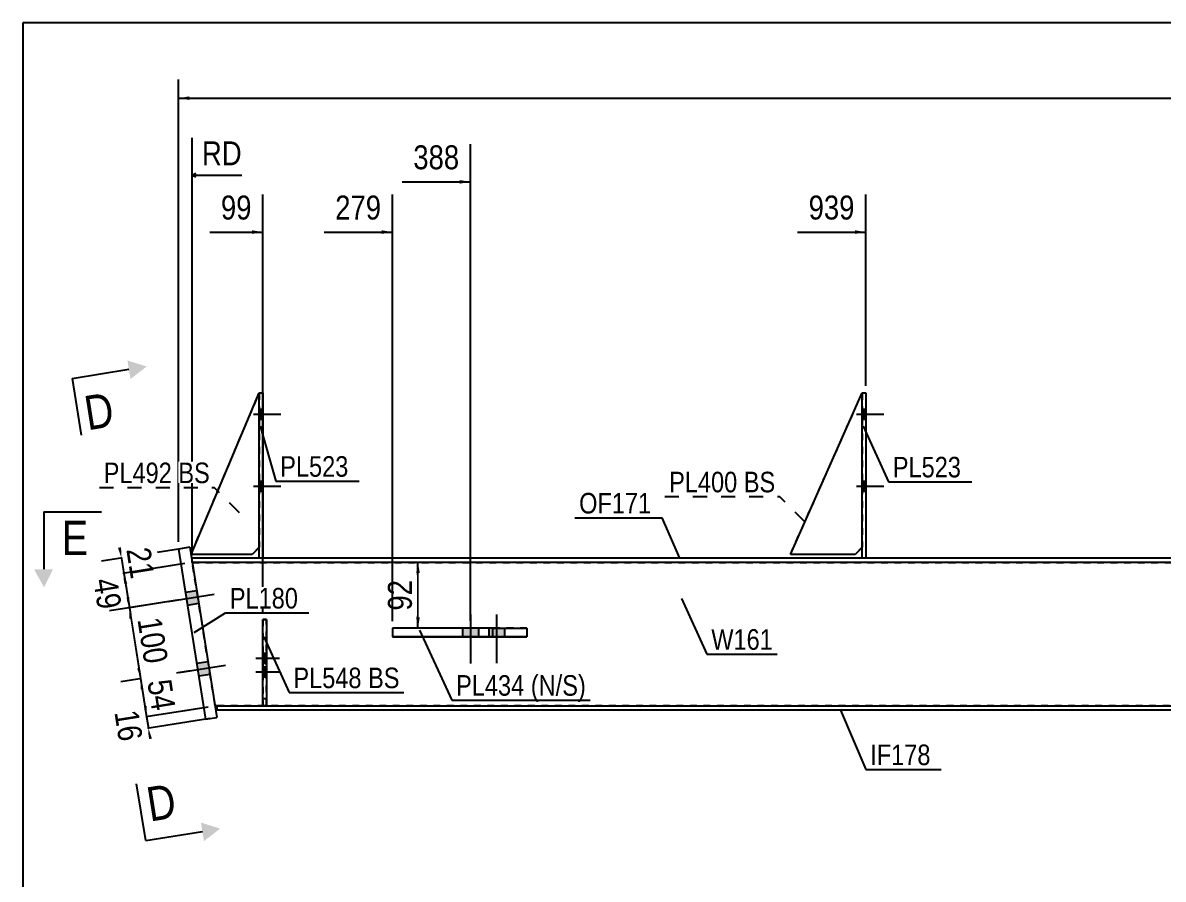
# Model space of a CAD drawing. Header units: millimetres. Extents: x -26 to 376, y -192 to 85.
# Drawn here: x -23.6 to 135.3, y -34.1 to 85.2 of the extents above; entities that cross this region are included whole.
import ezdxf

# ---------------------------------------------------------------- set-up
doc = ezdxf.new("R2010")
doc.units = ezdxf.units.MM
doc.linetypes.add('DXK_LINE_DOT1', pattern=[1.8814, 0.9407, -0.9407])
doc.linetypes.add('DXK_LINE_DOT2', pattern=[3.9198, 1.9599, -1.9599])
doc.styles.add('Arial Narrow', font='ARIALN.TTF', dxfattribs={"height": 0.2})

# ---------------------------------------------------------------- blocks, each defined once
blk = doc.blocks.new('Unknown-626819622-1211')
at = {"color": 5, "linetype": 'Continuous'}
for p, q in [((376.39, 85.18), (-23.61, 85.18)), ((-23.61, 85.18), (-23.61, -191.82))]:
    blk.add_line(p, q, dxfattribs=at)
blk = doc.blocks.new('Bolt-626819622-1945 - 1912')
at = {"linetype": 'Continuous'}
for points in [[(39.85, 0.82), (37.65, 0.82), (37.65, -0.38), (39.85, -0.38)], [(43.5, 0.82), (41.3, 0.82), (41.3, -0.38), (43.5, -0.38)]]:
    blk.add_hatch(color=3, dxfattribs=at).paths.add_polyline_path(points)
at = {"color": 3, "linetype": 'Continuous'}
for p, q in [((38.75, 2.72), (38.75, -4.08)), ((42.4, 2.73), (42.4, -4.07)), ((37.65, 0.82), (37.65, -0.38)), ((39.85, 0.82), (39.85, -0.38)), ((41.3, 0.82), (41.3, -0.38)), ((43.5, 0.82), (43.5, -0.38))]:
    blk.add_line(p, q, dxfattribs=at)
blk = doc.blocks.new('Part-626819622-1951 - 1912')
at = {"color": 2, "linetype": 'Continuous'}
for p, q in [((-0.33, 12.1), (-1.91, 11.85)), ((-1.91, 11.85), (1.85, -11.85)), ((-0.33, 12.1), (3.43, -11.6)), ((1.85, -11.85), (3.43, -11.6))]:
    blk.add_line(p, q, dxfattribs=at)
blk = doc.blocks.new('Part-626819622-1956 - 1912')
at = {"color": 2, "linetype": 'Continuous'}
for p, q in [((9.32, 10.6), (0, 10.6)), ((0, 10), (0, 10.6)), ((354.37, 10), (0, 10)), ((93.32, 10.6), (9.82, 10.6)), ((177.32, 10.6), (93.82, 10.6))]:
    blk.add_line(p, q, dxfattribs=at)
at = {"color": 7, "linetype": 'DXK_LINE_DOT1'}
for p, q in [((9.82, 10.6), (9.32, 10.6)), ((93.82, 10.6), (93.32, 10.6))]:
    blk.add_line(p, q, dxfattribs=at)
blk = doc.blocks.new('Part-626819622-1961 - 1912')
at = {"color": 2, "linetype": 'Continuous'}
for p, q in [((3.48, -10.6), (3.48, -10)), ((3.48, -10), (152.21, -10)), ((152.21, -10.6), (3.48, -10.6))]:
    blk.add_line(p, q, dxfattribs=at)
at = {"color": 7, "linetype": 'DXK_LINE_DOT1'}
blk.add_line((152.21, -10), (152.21, -10.6), dxfattribs=at)
blk = doc.blocks.new('Bolt-626819622-2080 - 1912')
at = {"linetype": 'Continuous'}
for points in [[(-0.96, 5.83), (-0.67, 4.05), (0.91, 4.3), (0.62, 6.08)], [(-0.96, 5.83), (-0.67, 4.05), (0.91, 4.3), (0.62, 6.08)], [(0.61, -4.05), (0.9, -5.83), (2.48, -5.58), (2.19, -3.8)], [(0.61, -4.05), (0.9, -5.83), (2.48, -5.58), (2.19, -3.8)]]:
    blk.add_hatch(color=3, dxfattribs=at).paths.add_polyline_path(points)
at = {"color": 3, "linetype": 'Continuous'}
for p, q in [((-3.38, 4.53), (3.04, 5.55)), ((-3.38, 4.53), (3.04, 5.55)), ((-0.96, 5.83), (0.62, 6.08)), ((-0.96, 5.83), (0.62, 6.08)), ((-0.67, 4.05), (0.91, 4.3)), ((-0.67, 4.05), (0.91, 4.3)), ((-1.81, -5.35), (4.61, -4.33)), ((-1.81, -5.35), (4.61, -4.33)), ((0.61, -4.05), (2.19, -3.8)), ((0.61, -4.05), (2.19, -3.8)), ((0.9, -5.83), (2.48, -5.58)), ((0.9, -5.83), (2.48, -5.58))]:
    blk.add_line(p, q, dxfattribs=at)
blk = doc.blocks.new('Part-626819622-2085 - 1912')
at = {"color": 7, "linetype": 'DXK_LINE_DOT1'}
for p, q in [((3.18, -10), (0, 10)), ((0, 10), (354.37, 10)), ((354.37, -10), (3.48, -10))]:
    blk.add_line(p, q, dxfattribs=at)
at = {"color": 2, "linetype": 'Continuous'}
blk.add_line((3.48, -10), (3.18, -10), dxfattribs=at)
blk = doc.blocks.new('Part-626819622-2112 - 1912')
at = {"color": 2, "linetype": 'Continuous'}
for p, q in [((41.85, 0.83), (27.88, 0.82)), ((27.88, 0.82), (27.88, -0.38)), ((41.85, -0.37), (41.85, 0.83)), ((41.85, 0.83), (46.61, 0.82)), ((46.61, 0.82), (46.61, -0.38)), ((41.85, -0.37), (27.88, -0.38)), ((27.88, -0.38), (46.61, -0.38)), ((27.88, -0.38), (27.88, -0.38)), ((27.88, -0.38), (27.88, -0.38)), ((46.61, -0.38), (41.85, -0.37)), ((46.61, -0.38), (46.61, -0.38)), ((46.61, -0.38), (46.61, -0.38))]:
    blk.add_line(p, q, dxfattribs=at)
at = {"color": 7, "linetype": 'DXK_LINE_DOT1'}
blk.add_line((46.61, 0.82), (27.88, 0.82), dxfattribs=at)
blk = doc.blocks.new('Part-626819622-8197 - 1912')
at = {"color": 2, "linetype": 'Continuous'}
for p, q in [((83.32, 11.1), (93.32, 33.6)), ((93.32, 12.1), (92.32, 11.1)), ((92.32, 11.1), (83.32, 11.1))]:
    blk.add_line(p, q, dxfattribs=at)
blk = doc.blocks.new('Part-626819622-6109 - 1912')
at = {"color": 2, "linetype": 'Continuous'}
for p, q in [((93.32, 10.6), (93.32, 33.6)), ((93.32, 33.6), (93.82, 33.6)), ((93.82, 33.6), (93.82, 10.6)), ((93.82, 10.6), (93.32, 10.6))]:
    blk.add_line(p, q, dxfattribs=at)
blk = doc.blocks.new('Part-626819622-6110 - 1912')
at = {"color": 7, "linetype": 'DXK_LINE_DOT1'}
for p, q in [((83.32, 11.1), (93.32, 33.6)), ((93.32, 33.6), (93.32, 12.1)), ((93.32, 12.1), (92.32, 11.1)), ((92.32, 11.1), (83.32, 11.1))]:
    blk.add_line(p, q, dxfattribs=at)
blk = doc.blocks.new('Part-626819622-6111 - 1912')
at = {"color": 2, "linetype": 'Continuous'}
for p, q in [((9.32, 10.6), (9.32, 33.6)), ((9.32, 33.6), (9.82, 33.6)), ((9.82, 33.6), (9.82, 10.6)), ((9.82, 10.6), (9.32, 10.6))]:
    blk.add_line(p, q, dxfattribs=at)
blk = doc.blocks.new('Part-626819622-6112 - 1912')
at = {"color": 7, "linetype": 'DXK_LINE_DOT1'}
for p, q in [((-0.18, 11.1), (9.32, 33.6)), ((9.32, 33.6), (9.32, 12.1)), ((9.32, 12.1), (8.32, 11.1)), ((8.32, 11.1), (-0.18, 11.1))]:
    blk.add_line(p, q, dxfattribs=at)
blk = doc.blocks.new('Part-626819622-6113 - 1912')
at = {"color": 2, "linetype": 'Continuous'}
for p, q in [((9.82, -9.97), (9.82, 2.03)), ((9.82, 2.03), (10.32, 2.03)), ((10.32, 2.03), (10.32, -9.97)), ((10.32, -9.97), (9.82, -9.97))]:
    blk.add_line(p, q, dxfattribs=at)
at = {"color": 7, "linetype": 'DXK_LINE_DOT1'}
blk.add_line((9.82, -8.97), (10.32, -8.97), dxfattribs=at)
blk = doc.blocks.new('Part-626819622-6116 - 1912')
at = {"color": 7, "linetype": 'DXK_LINE_DOT1'}
for p, q in [((9.82, 2.03), (9.82, -9.97)), ((10.32, 2.03), (9.82, 2.03)), ((10.32, -9.97), (10.32, 2.03)), ((9.82, -9.97), (10.32, -9.97))]:
    blk.add_line(p, q, dxfattribs=at)
blk = doc.blocks.new('Bolt-626819622-6136 - 1912')
at = {"linetype": 'Continuous'}
for points in [[(93.82, 29.93), (93.82, 31.33), (93.32, 31.33), (93.32, 29.93)], [(93.82, 29.93), (93.82, 31.33), (93.32, 31.33), (93.32, 29.93)], [(93.82, 29.93), (93.82, 31.33), (93.32, 31.33), (93.32, 29.93)], [(93.82, 19.93), (93.82, 21.33), (93.32, 21.33), (93.32, 19.93)], [(93.82, 19.93), (93.82, 21.33), (93.32, 21.33), (93.32, 19.93)], [(93.82, 19.93), (93.82, 21.33), (93.32, 21.33), (93.32, 19.93)]]:
    blk.add_hatch(color=3, dxfattribs=at).paths.add_polyline_path(points)
at = {"color": 3, "linetype": 'Continuous'}
for p, q in [((92.52, 30.63), (96.32, 30.63)), ((92.52, 30.63), (96.32, 30.63)), ((92.52, 30.63), (96.32, 30.63)), ((93.32, 31.33), (93.82, 31.33)), ((93.32, 31.33), (93.82, 31.33)), ((93.32, 31.33), (93.82, 31.33)), ((93.32, 29.93), (93.82, 29.93)), ((93.32, 29.93), (93.82, 29.93)), ((93.32, 29.93), (93.82, 29.93)), ((93.32, 21.33), (93.82, 21.33)), ((93.32, 21.33), (93.82, 21.33)), ((93.32, 21.33), (93.82, 21.33)), ((92.52, 20.63), (96.32, 20.63)), ((92.52, 20.63), (96.32, 20.63)), ((92.52, 20.63), (96.32, 20.63)), ((93.32, 19.93), (93.82, 19.93)), ((93.32, 19.93), (93.82, 19.93)), ((93.32, 19.93), (93.82, 19.93))]:
    blk.add_line(p, q, dxfattribs=at)
blk = doc.blocks.new('Bolt-626819622-6137 - 1912')
at = {"linetype": 'Continuous'}
for points in [[(9.82, 29.93), (9.82, 31.33), (9.32, 31.33), (9.32, 29.93)], [(9.82, 29.93), (9.82, 31.33), (9.32, 31.33), (9.32, 29.93)], [(9.82, 29.93), (9.82, 31.33), (9.32, 31.33), (9.32, 29.93)], [(9.82, 19.93), (9.82, 21.33), (9.32, 21.33), (9.32, 19.93)], [(9.82, 19.93), (9.82, 21.33), (9.32, 21.33), (9.32, 19.93)], [(9.82, 19.93), (9.82, 21.33), (9.32, 21.33), (9.32, 19.93)]]:
    blk.add_hatch(color=3, dxfattribs=at).paths.add_polyline_path(points)
at = {"color": 3, "linetype": 'Continuous'}
for p, q in [((8.52, 30.63), (12.32, 30.63)), ((8.52, 30.63), (12.32, 30.63)), ((8.52, 30.63), (12.32, 30.63)), ((9.32, 31.33), (9.82, 31.33)), ((9.32, 31.33), (9.82, 31.33)), ((9.32, 31.33), (9.82, 31.33)), ((9.32, 29.93), (9.82, 29.93)), ((9.32, 29.93), (9.82, 29.93)), ((9.32, 29.93), (9.82, 29.93)), ((9.32, 21.33), (9.82, 21.33)), ((9.32, 21.33), (9.82, 21.33)), ((9.32, 21.33), (9.82, 21.33)), ((8.52, 20.63), (12.32, 20.63)), ((8.52, 20.63), (12.32, 20.63)), ((8.52, 20.63), (12.32, 20.63)), ((9.32, 19.93), (9.82, 19.93)), ((9.32, 19.93), (9.82, 19.93)), ((9.32, 19.93), (9.82, 19.93))]:
    blk.add_line(p, q, dxfattribs=at)
blk = doc.blocks.new('Bolt-626819622-6138 - 1912')
at = {"linetype": 'Continuous'}
for points in [[(9.82, -2.66), (9.82, -4.06), (10.32, -4.06), (10.32, -2.66)], [(9.82, -4.57), (9.82, -5.97), (10.32, -5.97), (10.32, -4.57)]]:
    blk.add_hatch(color=3, dxfattribs=at).paths.add_polyline_path(points)
at = {"color": 3, "linetype": 'Continuous'}
for p, q in [((9.82, -2.66), (10.32, -2.66)), ((8.87, -3.36), (12.17, -3.36)), ((9.82, -4.06), (10.32, -4.06)), ((9.82, -4.57), (10.32, -4.57)), ((8.87, -5.27), (12.17, -5.27)), ((9.82, -5.97), (10.32, -5.97))]:
    blk.add_line(p, q, dxfattribs=at)
blk = doc.blocks.new('Bolt-626819622-6141 - 1912')
at = {"color": 3, "linetype": 'DXK_LINE_DOT2'}
for p, q in [((9.82, -2.66), (10.32, -2.66)), ((9.02, -3.36), (10.32, -3.36)), ((9.82, -4.06), (10.32, -4.06)), ((9.82, -4.57), (10.32, -4.57)), ((9.02, -5.27), (10.32, -5.27)), ((9.82, -5.97), (10.32, -5.97))]:
    blk.add_line(p, q, dxfattribs=at)
blk = doc.blocks.new('Part-626819622-8199 - 1912')
at = {"color": 2, "linetype": 'Continuous'}
for p, q in [((-0.18, 11.1), (9.32, 33.6)), ((9.32, 12.1), (8.32, 11.1)), ((8.32, 11.1), (-0.18, 11.1))]:
    blk.add_line(p, q, dxfattribs=at)
blk = doc.blocks.new('StraightDimension-626819622-7762 - 1912')
at = {"linetype": 'Continuous'}
blk.add_hatch(color=4, dxfattribs=at).paths.add_polyline_path([(37.25, 63.27), (38.75, 63.02), (37.25, 62.77)])
at = {"color": 4, "linetype": 'Continuous'}
for p, q in [((38.75, 1.83), (38.75, 68.27)), ((29.22, 63.02), (38.75, 63.02))]:
    blk.add_line(p, q, dxfattribs=at)
at = {"color": 0}
blk.add_wipeout([(37.88, 64.07), (37.88, 68.97), (30.09, 68.97), (30.09, 64.07)], dxfattribs=at)
at = {"color": 4, "style": 'Arial Narrow'}
blk.add_text('388', height=3.34, dxfattribs=at).set_placement((30.79, 64.77))
blk = doc.blocks.new('StraightDimension-626819622-2167 - 1912')
at = {"linetype": 'Continuous'}
for points in [[(-9.86, 12.11), (-9.87, 10.59), (-10.35, 12.03)], [(-9.55, 6.97), (-9.54, 8.49), (-9.06, 7.05)]]:
    blk.add_hatch(color=4, dxfattribs=at).paths.add_polyline_path(points)
at = {"color": 4, "linetype": 'Continuous'}
for p, q in [((-1.32, 11.95), (-12.64, 10.15)), ((-1.02, 9.84), (-12.3, 8.05)), ((-9.87, 10.59), (-9.54, 8.49))]:
    blk.add_line(p, q, dxfattribs=at)
at = {"color": 0}
blk.add_wipeout([(-9.11, 6.76), (-4.27, 7.53), (-5.16, 13.13), (-10, 12.36)], dxfattribs=at)
at = {"color": 4, "style": 'Arial Narrow'}
blk.add_text('21', height=3.34, rotation=-80.9647, dxfattribs=at).set_placement((-9.2, 11.78))
blk = doc.blocks.new('StraightDimension-626819622-2175 - 1912')
at = {"linetype": 'Continuous'}
for points in [[(-9.55, 6.97), (-9.54, 8.49), (-9.06, 7.05)], [(-8.76, 5.19), (-8.77, 3.67), (-9.25, 5.11)]]:
    blk.add_hatch(color=4, dxfattribs=at).paths.add_polyline_path(points)
at = {"color": 4, "linetype": 'Continuous'}
for p, q in [((-1.02, 9.84), (-12.11, 8.08)), ((-9.54, 8.49), (-8.77, 3.67)), ((-1.8, 4.78), (-11.34, 3.26))]:
    blk.add_line(p, q, dxfattribs=at)
at = {"color": 0}
blk.add_wipeout([(-13.7, 2.49), (-8.86, 3.26), (-9.75, 8.85), (-14.59, 8.08)], dxfattribs=at)
at = {"color": 4, "style": 'Arial Narrow'}
blk.add_text('49', height=3.34, rotation=-80.9647, dxfattribs=at).set_placement((-13.79, 7.5))
blk = doc.blocks.new('StraightDimension-626819622-2183 - 1912')
at = {"linetype": 'Continuous'}
for points in [[(-8.78, 2.15), (-8.77, 3.67), (-8.29, 2.23)], [(-7.19, -4.68), (-7.2, -6.2), (-7.68, -4.76)]]:
    blk.add_hatch(color=4, dxfattribs=at).paths.add_polyline_path(points)
at = {"color": 4, "linetype": 'Continuous'}
for p, q in [((-1.8, 4.78), (-11.54, 3.23)), ((-8.77, 3.67), (-7.2, -6.2)), ((-0.23, -5.1), (-9.97, -6.64))]:
    blk.add_line(p, q, dxfattribs=at)
at = {"color": 0}
blk.add_wipeout([(-7.23, -5.09), (-2.39, -4.32), (-3.61, 3.38), (-8.45, 2.61)], dxfattribs=at)
at = {"color": 4, "style": 'Arial Narrow'}
blk.add_text('100', height=3.34, rotation=-80.9647, dxfattribs=at).set_placement((-7.65, 2.03))
blk = doc.blocks.new('StraightDimension-626819622-2193 - 1912')
at = {"linetype": 'Continuous'}
for points in [[(-7.21, -7.72), (-7.2, -6.2), (-6.72, -7.65)], [(-6.35, -10), (-6.36, -11.52), (-6.84, -10.07)]]:
    blk.add_hatch(color=4, dxfattribs=at).paths.add_polyline_path(points)
at = {"color": 4, "linetype": 'Continuous'}
for p, q in [((-0.23, -5.1), (-9.97, -6.64)), ((-7.2, -6.2), (-6.36, -11.52)), ((2.19, -10.16), (-9.12, -11.96))]:
    blk.add_line(p, q, dxfattribs=at)
at = {"color": 0}
blk.add_wipeout([(-6.19, -11.63), (-1.35, -10.86), (-2.24, -5.27), (-7.08, -6.04)], dxfattribs=at)
at = {"color": 4, "style": 'Arial Narrow'}
blk.add_text('54', height=3.34, rotation=-80.9647, dxfattribs=at).set_placement((-6.27, -6.62))
blk = doc.blocks.new('StraightDimension-626819622-2211 - 1912')
at = {"linetype": 'Continuous'}
for points in [[(-6.35, -10), (-6.36, -11.52), (-6.84, -10.07)], [(-6.11, -14.64), (-6.1, -13.12), (-5.62, -14.56)]]:
    blk.add_hatch(color=4, dxfattribs=at).paths.add_polyline_path(points)
at = {"color": 4, "linetype": 'Continuous'}
for p, q in [((2.19, -10.16), (-8.92, -11.92)), ((2.45, -11.76), (-8.67, -13.52)), ((-6.36, -11.52), (-6.1, -13.12))]:
    blk.add_line(p, q, dxfattribs=at)
at = {"color": 0}
blk.add_wipeout([(-10.77, -15.91), (-5.93, -15.14), (-6.82, -9.54), (-11.66, -10.31)], dxfattribs=at)
at = {"color": 4, "style": 'Arial Narrow'}
blk.add_text('16', height=3.34, rotation=-80.9647, dxfattribs=at).set_placement((-10.86, -10.89))
blk = doc.blocks.new('StraightDimension-626819622-2268 - 1912')
at = {"linetype": 'Continuous'}
for points in [[(31.19, 8.5), (31.44, 10), (31.69, 8.5)], [(31.69, 2.32), (31.44, 0.82), (31.19, 2.32)]]:
    blk.add_hatch(color=4, dxfattribs=at).paths.add_polyline_path(points)
at = {"color": 4, "linetype": 'Continuous'}
for p, q in [((32.62, 10), (28.84, 10)), ((31.44, 0.82), (31.44, 10)), ((32.62, 0.82), (28.84, 0.82))]:
    blk.add_line(p, q, dxfattribs=at)
at = {"color": 0}
blk.add_wipeout([(31.29, 8.24), (26.39, 8.24), (26.39, 2.58), (31.29, 2.58)], dxfattribs=at)
at = {"color": 4, "style": 'Arial Narrow'}
blk.add_text('92', height=3.34, rotation=90.0002, dxfattribs=at).set_placement((30.59, 3.28))
blk = doc.blocks.new('StraightDimension-626819622-7761 - 1912')
at = {"linetype": 'Continuous'}
blk.add_hatch(color=4, dxfattribs=at).paths.add_polyline_path([(92.32, 56.27), (93.82, 56.02), (92.32, 55.77)])
at = {"color": 4, "linetype": 'Continuous'}
for p, q in [((93.82, 34.6), (93.82, 61.27)), ((84.3, 56.02), (93.82, 56.02))]:
    blk.add_line(p, q, dxfattribs=at)
at = {"color": 0}
blk.add_wipeout([(92.96, 57.07), (92.96, 61.97), (85.16, 61.97), (85.16, 57.07)], dxfattribs=at)
at = {"color": 4, "style": 'Arial Narrow'}
blk.add_text('939', height=3.34, dxfattribs=at).set_placement((85.86, 57.77))
blk = doc.blocks.new('StraightDimension-626819622-7763 - 1912')
at = {"linetype": 'Continuous'}
blk.add_hatch(color=4, dxfattribs=at).paths.add_polyline_path([(26.38, 56.27), (27.88, 56.02), (26.38, 55.77)])
at = {"color": 4, "linetype": 'Continuous'}
for p, q in [((27.88, 1.82), (27.88, 61.27)), ((18.35, 56.02), (27.88, 56.02))]:
    blk.add_line(p, q, dxfattribs=at)
at = {"color": 0}
blk.add_wipeout([(27.01, 57.07), (27.01, 61.97), (19.21, 61.97), (19.21, 57.07)], dxfattribs=at)
at = {"color": 4, "style": 'Arial Narrow'}
blk.add_text('279', height=3.34, dxfattribs=at).set_placement((19.91, 57.77))
blk = doc.blocks.new('StraightDimension-626819622-7764 - 1912')
at = {"linetype": 'Continuous'}
blk.add_hatch(color=4, dxfattribs=at).paths.add_polyline_path([(8.32, 56.27), (9.82, 56.02), (8.32, 55.77)])
at = {"color": 4, "linetype": 'Continuous'}
for p, q in [((9.82, 3.03), (9.82, 61.27)), ((2.43, 56.02), (9.82, 56.02))]:
    blk.add_line(p, q, dxfattribs=at)
at = {"color": 0, "linetype": 'Continuous'}
blk.add_wipeout([(7.59, 64.62), (7.59, 69.52), (0.65, 69.52), (0.65, 64.62)], dxfattribs=at)
at = {"color": 0}
blk.add_wipeout([(8.96, 57.07), (8.96, 61.97), (3.29, 61.97), (3.29, 57.07)], dxfattribs=at)
at = {"color": 4, "linetype": 'Continuous'}
for p, q in [((-0.03, 11), (-0.03, 69.17)), ((0.47, 64.17), (-0.03, 63.92)), ((0.47, 63.67), (-0.03, 63.92)), ((6.89, 63.92), (-0.03, 63.92))]:
    blk.add_line(p, q, dxfattribs=at)
at = {"color": 4, "linetype": 'Continuous', "style": 'Arial Narrow'}
blk.add_text('RD', height=3.34, dxfattribs=at).set_placement((1.35, 65.32))
at = {"color": 4, "style": 'Arial Narrow'}
blk.add_text('99', height=3.34, dxfattribs=at).set_placement((3.99, 57.77))
blk = doc.blocks.new('StraightDimension-626819622-8011 - 1912')
at = {"linetype": 'Continuous'}
blk.add_hatch(color=4, dxfattribs=at).paths.add_polyline_path([(-0.41, 74.43), (-1.91, 74.68), (-0.41, 74.93)])
at = {"color": 4, "linetype": 'Continuous'}
for p, q in [((-1.91, 12.85), (-1.91, 77.28)), ((-1.91, 74.68), (354.37, 74.68))]:
    blk.add_line(p, q, dxfattribs=at)
blk = doc.blocks.new('SectionMark-626819622-2420 - 1912')
at = {"linetype": 'Continuous'}
blk.add_hatch(color=30, dxfattribs=at).paths.add_polyline_path([(-19.41, 9.03), (-20.66, 6.53), (-22.04, 9.03)])
at = {"color": 30, "linetype": 'Continuous'}
for q in [(-12.66, 17.03), (-20.66, 9.03)]:
    blk.add_line((-20.66, 17.03), q, dxfattribs=at)
at = {"color": 0, "linetype": 'Continuous'}
blk.add_wipeout([(-14.51, 11.03), (-14.51, 16.03), (-18.16, 16.03), (-18.16, 11.03)], dxfattribs=at)
at = {"color": 6, "linetype": 'Continuous', "style": 'Arial Narrow'}
blk.add_text('E', height=4.77, dxfattribs=at).set_placement((-18.16, 11.03))
blk = doc.blocks.new('Mark-626819622-1947 - 1912')
at = {"color": 0}
blk.add_wipeout([(14.73, 3.57), (14.73, 6.57), (5.23, 6.57), (5.23, 3.57)], dxfattribs=at)
blk.add_wipeout([(14.73, 3.57), (14.73, 6.57), (5.23, 6.57), (5.23, 3.57)], dxfattribs=at)
at = {"color": 7, "linetype": 'Continuous'}
for p, q in [((0.28, 0.22), (4.63, 2.97)), ((4.63, 2.97), (16.23, 2.97))]:
    blk.add_line(p, q, dxfattribs=at)
at = {"color": 3, "style": 'Arial Narrow'}
blk.add_text('PL180', height=2.863, dxfattribs=at).set_placement((5.23, 3.57))
blk = doc.blocks.new('Mark-626819622-2108 - 1912')
at = {"color": 0}
for points in [[(46.26, -8.58), (46.26, -5.58), (36.75, -5.58), (36.75, -8.58)], [(54.82, -8.58), (54.82, -5.58), (47.16, -5.58), (47.16, -8.58)]]:
    blk.add_wipeout(points, dxfattribs=at)
for points in [[(46.26, -8.58), (46.26, -5.58), (36.75, -5.58), (36.75, -8.58)], [(54.82, -8.58), (54.82, -5.58), (47.16, -5.58), (47.16, -8.58)]]:
    blk.add_wipeout(points, dxfattribs=at)
at = {"color": 7, "linetype": 'Continuous'}
for p, q in [((31.65, 0.55), (36.15, -9.18)), ((36.15, -9.18), (55.42, -9.18))]:
    blk.add_line(p, q, dxfattribs=at)
at = {"color": 3, "style": 'Arial Narrow'}
for s, p in [('PL434', (36.75, -8.58)), ('(N/', (47.16, -8.58)), ('S)', (51.54, -8.58))]:
    blk.add_text(s, height=2.863, dxfattribs=at).set_placement(p)
blk = doc.blocks.new('Mark-626819622-1952 - 1912')
at = {"color": 7, "linetype": 'Continuous'}
blk.add_line((67.94, 10.6), (65.44, 16.21), dxfattribs=at)
at = {"color": 0}
blk.add_wipeout([(63.94, 16.81), (63.94, 19.81), (53.89, 19.81), (53.89, 16.81)], dxfattribs=at)
blk.add_wipeout([(63.94, 16.81), (63.94, 19.81), (53.89, 19.81), (53.89, 16.81)], dxfattribs=at)
at = {"color": 7, "linetype": 'Continuous'}
blk.add_line((53.29, 16.21), (65.44, 16.21), dxfattribs=at)
at = {"color": 3, "style": 'Arial Narrow'}
blk.add_text('OF171', height=2.863, dxfattribs=at).set_placement((53.89, 16.81))
blk = doc.blocks.new('Mark-626819622-1957 - 1912')
at = {"color": 0}
blk.add_wipeout([(102.84, -18.25), (102.84, -15.25), (94.44, -15.25), (94.44, -18.25)], dxfattribs=at)
blk.add_wipeout([(102.84, -18.25), (102.84, -15.25), (94.44, -15.25), (94.44, -18.25)], dxfattribs=at)
at = {"color": 7, "linetype": 'Continuous'}
for p, q in [((90.3, -10.6), (93.84, -18.85)), ((93.84, -18.85), (104.34, -18.85))]:
    blk.add_line(p, q, dxfattribs=at)
at = {"color": 3, "style": 'Arial Narrow'}
blk.add_text('IF178', height=2.863, dxfattribs=at).set_placement((94.44, -18.25))
blk = doc.blocks.new('Mark-626819622-6384 - 1912')
at = {"color": 0}
blk.add_wipeout([(21.76, 21.93), (21.76, 24.93), (12.25, 24.93), (12.25, 21.93)], dxfattribs=at)
blk.add_wipeout([(21.76, 21.93), (21.76, 24.93), (12.25, 24.93), (12.25, 21.93)], dxfattribs=at)
at = {"color": 7, "linetype": 'Continuous'}
for p, q in [((9.45, 28.97), (11.65, 21.33)), ((11.65, 21.33), (23.26, 21.33))]:
    blk.add_line(p, q, dxfattribs=at)
at = {"color": 3, "style": 'Arial Narrow'}
blk.add_text('PL523', height=2.863, dxfattribs=at).set_placement((12.25, 21.93))
blk = doc.blocks.new('Mark-626819622-2081 - 1912')
at = {"color": 0}
blk.add_wipeout([(80.89, -2.18), (80.89, 0.82), (72.3, 0.82), (72.3, -2.18)], dxfattribs=at)
blk.add_wipeout([(80.89, -2.18), (80.89, 0.82), (72.3, 0.82), (72.3, -2.18)], dxfattribs=at)
at = {"color": 7, "linetype": 'Continuous'}
for p, q in [((68.17, 4.96), (71.7, -2.78)), ((71.7, -2.78), (81.49, -2.78))]:
    blk.add_line(p, q, dxfattribs=at)
at = {"color": 3, "style": 'Arial Narrow'}
blk.add_text('W161', height=2.863, dxfattribs=at).set_placement((72.3, -2.18))
blk = doc.blocks.new('MarkSet-626819622-6345 - 1912')
at = {"color": 0}
for points in [[(23.59, -7.53), (23.59, -4.53), (14.09, -4.53), (14.09, -7.53)], [(28.87, -7.53), (28.87, -4.53), (24.49, -4.53), (24.49, -7.53)]]:
    blk.add_wipeout(points, dxfattribs=at)
for points in [[(23.59, -7.53), (23.59, -4.53), (14.09, -4.53), (14.09, -7.53)], [(28.87, -7.53), (28.87, -4.53), (24.49, -4.53), (24.49, -7.53)]]:
    blk.add_wipeout(points, dxfattribs=at)
at = {"color": 7, "linetype": 'Continuous'}
for p, q in [((9.95, -0.4), (13.49, -8.13)), ((13.49, -8.13), (29.47, -8.13))]:
    blk.add_line(p, q, dxfattribs=at)
at = {"color": 3, "style": 'Arial Narrow'}
for s, p in [('PL548', (14.09, -7.53)), ('BS', (24.49, -7.53))]:
    blk.add_text(s, height=2.863, dxfattribs=at).set_placement(p)
blk = doc.blocks.new('SectionMark-626819622-2418 - 1912')
at = {"linetype": 'Continuous'}
for points in [[(-9.03, 38.13), (-6.36, 37.29), (-8.62, 35.54)], [(1.21, -26.26), (3.87, -27.1), (1.62, -28.85)]]:
    blk.add_hatch(color=30, dxfattribs=at).paths.add_polyline_path(points)
at = {"color": 30, "linetype": 'Continuous'}
for p, q in [((-16.73, 35.64), (-8.83, 36.9)), ((-6.49, -28.75), (1.41, -27.5))]:
    blk.add_line(p, q, dxfattribs=at)
at = {"color": 0, "linetype": 'Continuous'}
for points in [[(-10.66, 29.01), (-11.45, 33.95), (-15.35, 33.33), (-14.57, 28.39)], [(-1.99, -25.51), (-2.78, -20.57), (-6.69, -21.19), (-5.9, -26.13)]]:
    blk.add_wipeout(points, dxfattribs=at)
at = {"color": 30, "linetype": 'Continuous'}
for p, q in [((-16.73, 35.64), (-15.48, 27.74)), ((-6.49, -28.75), (-7.75, -20.85))]:
    blk.add_line(p, q, dxfattribs=at)
at = {"color": 6, "linetype": 'Continuous', "style": 'Arial Narrow'}
for p in [(-14.57, 28.39), (-5.9, -26.13)]:
    blk.add_text('D', height=4.77, rotation=9.0355, dxfattribs=at).set_placement(p)
blk = doc.blocks.new('Mark-626819622-6378 - 1912')
at = {"color": 0}
blk.add_wipeout([(107.09, 21.84), (107.09, 24.84), (97.59, 24.84), (97.59, 21.84)], dxfattribs=at)
blk.add_wipeout([(107.09, 21.84), (107.09, 24.84), (97.59, 24.84), (97.59, 21.84)], dxfattribs=at)
at = {"color": 7, "linetype": 'Continuous'}
for p, q in [((93.45, 28.97), (96.99, 21.24)), ((96.99, 21.24), (108.59, 21.24))]:
    blk.add_line(p, q, dxfattribs=at)
at = {"color": 3, "style": 'Arial Narrow'}
blk.add_text('PL523', height=2.863, dxfattribs=at).set_placement((97.59, 21.84))
blk = doc.blocks.new('MarkSet-626819622-8822 - 1912')
at = {"color": 0}
for points in [[(75.93, 19.76), (75.93, 22.76), (66.43, 22.76), (66.43, 19.76)], [(81.21, 19.76), (81.21, 22.76), (76.83, 22.76), (76.83, 19.76)]]:
    blk.add_wipeout(points, dxfattribs=at)
for points in [[(75.93, 19.76), (75.93, 22.76), (66.43, 22.76), (66.43, 19.76)], [(81.21, 19.76), (81.21, 22.76), (76.83, 22.76), (76.83, 19.76)]]:
    blk.add_wipeout(points, dxfattribs=at)
at = {"color": 7, "linetype": 'DXK_LINE_DOT2'}
for p in [(65.83, 19.16), (85.35, 15.63)]:
    blk.add_line(p, (81.81, 19.16), dxfattribs=at)
at = {"color": 3, "style": 'Arial Narrow'}
for s, p in [('PL400', (66.43, 19.76)), ('BS', (76.83, 19.76))]:
    blk.add_text(s, height=2.863, dxfattribs=at).set_placement(p)
blk = doc.blocks.new('MarkSet-626819622-8828 - 1912')
at = {"color": 0}
for points in [[(-2.84, 21.04), (-2.84, 24.04), (-12.34, 24.04), (-12.34, 21.04)], [(2.44, 21.04), (2.44, 24.04), (-1.94, 24.04), (-1.94, 21.04)]]:
    blk.add_wipeout(points, dxfattribs=at)
for points in [[(-2.84, 21.04), (-2.84, 24.04), (-12.34, 24.04), (-12.34, 21.04)], [(2.44, 21.04), (2.44, 24.04), (-1.94, 24.04), (-1.94, 21.04)]]:
    blk.add_wipeout(points, dxfattribs=at)
at = {"color": 7, "linetype": 'DXK_LINE_DOT2'}
for p in [(-12.94, 20.44), (6.58, 16.91)]:
    blk.add_line(p, (3.04, 20.44), dxfattribs=at)
at = {"color": 3, "style": 'Arial Narrow'}
for s, p in [('PL492', (-12.34, 21.04)), ('BS', (-1.94, 21.04))]:
    blk.add_text(s, height=2.863, dxfattribs=at).set_placement(p)

msp = doc.modelspace()

# ---------------------------------------------------------------- block references
for name in ['Unknown-626819622-1211', 'Part-626819622-6112 - 1912', 'Part-626819622-8199 - 1912', 'Part-626819622-6111 - 1912', 'Part-626819622-8197 - 1912', 'Part-626819622-6110 - 1912', 'Part-626819622-6109 - 1912', 'Bolt-626819622-6137 - 1912', 'Bolt-626819622-6136 - 1912', 'Part-626819622-1951 - 1912', 'Part-626819622-1956 - 1912', 'Part-626819622-2085 - 1912', 'Bolt-626819622-2080 - 1912', 'Part-626819622-6113 - 1912', 'Part-626819622-6116 - 1912', 'Bolt-626819622-1945 - 1912', 'Part-626819622-2112 - 1912', 'Bolt-626819622-6138 - 1912', 'Bolt-626819622-6141 - 1912', 'Part-626819622-1961 - 1912']:
    msp.add_blockref(name, (0, 0))

# ---------------------------------------------------------------- next in the draw order: block references
for name in ['StraightDimension-626819622-7762 - 1912', 'StraightDimension-626819622-7761 - 1912', 'StraightDimension-626819622-2167 - 1912', 'Mark-626819622-2081 - 1912', 'Mark-626819622-1957 - 1912']:
    msp.add_blockref(name, (0, 0))

# ---------------------------------------------------------------- next in the draw order: block references
for name in ['StraightDimension-626819622-2175 - 1912', 'StraightDimension-626819622-2268 - 1912']:
    msp.add_blockref(name, (0, 0))

# ---------------------------------------------------------------- next in the draw order: block references
for name in ['StraightDimension-626819622-7763 - 1912', 'StraightDimension-626819622-2183 - 1912', 'Mark-626819622-2108 - 1912']:
    msp.add_blockref(name, (0, 0))

# ---------------------------------------------------------------- next in the draw order: block references
for name in ['StraightDimension-626819622-7764 - 1912', 'StraightDimension-626819622-2193 - 1912']:
    msp.add_blockref(name, (0, 0))

# ---------------------------------------------------------------- next in the draw order: block references
for name in ['StraightDimension-626819622-8011 - 1912', 'StraightDimension-626819622-2211 - 1912']:
    msp.add_blockref(name, (0, 0))

# ---------------------------------------------------------------- next in the draw order: block references
for name in ['Mark-626819622-6384 - 1912', 'Mark-626819622-6378 - 1912', 'SectionMark-626819622-2420 - 1912']:
    msp.add_blockref(name, (0, 0))

# ---------------------------------------------------------------- next in the draw order: block references
for name in ['Mark-626819622-1952 - 1912', 'Mark-626819622-1947 - 1912']:
    msp.add_blockref(name, (0, 0))

# ---------------------------------------------------------------- next in the draw order: block references
for name in ['SectionMark-626819622-2418 - 1912', 'MarkSet-626819622-8822 - 1912', 'MarkSet-626819622-6345 - 1912']:
    msp.add_blockref(name, (0, 0))

# ---------------------------------------------------------------- next in the draw order: block references
msp.add_blockref('MarkSet-626819622-8828 - 1912', (0, 0))

doc.saveas('drawing.dxf')
